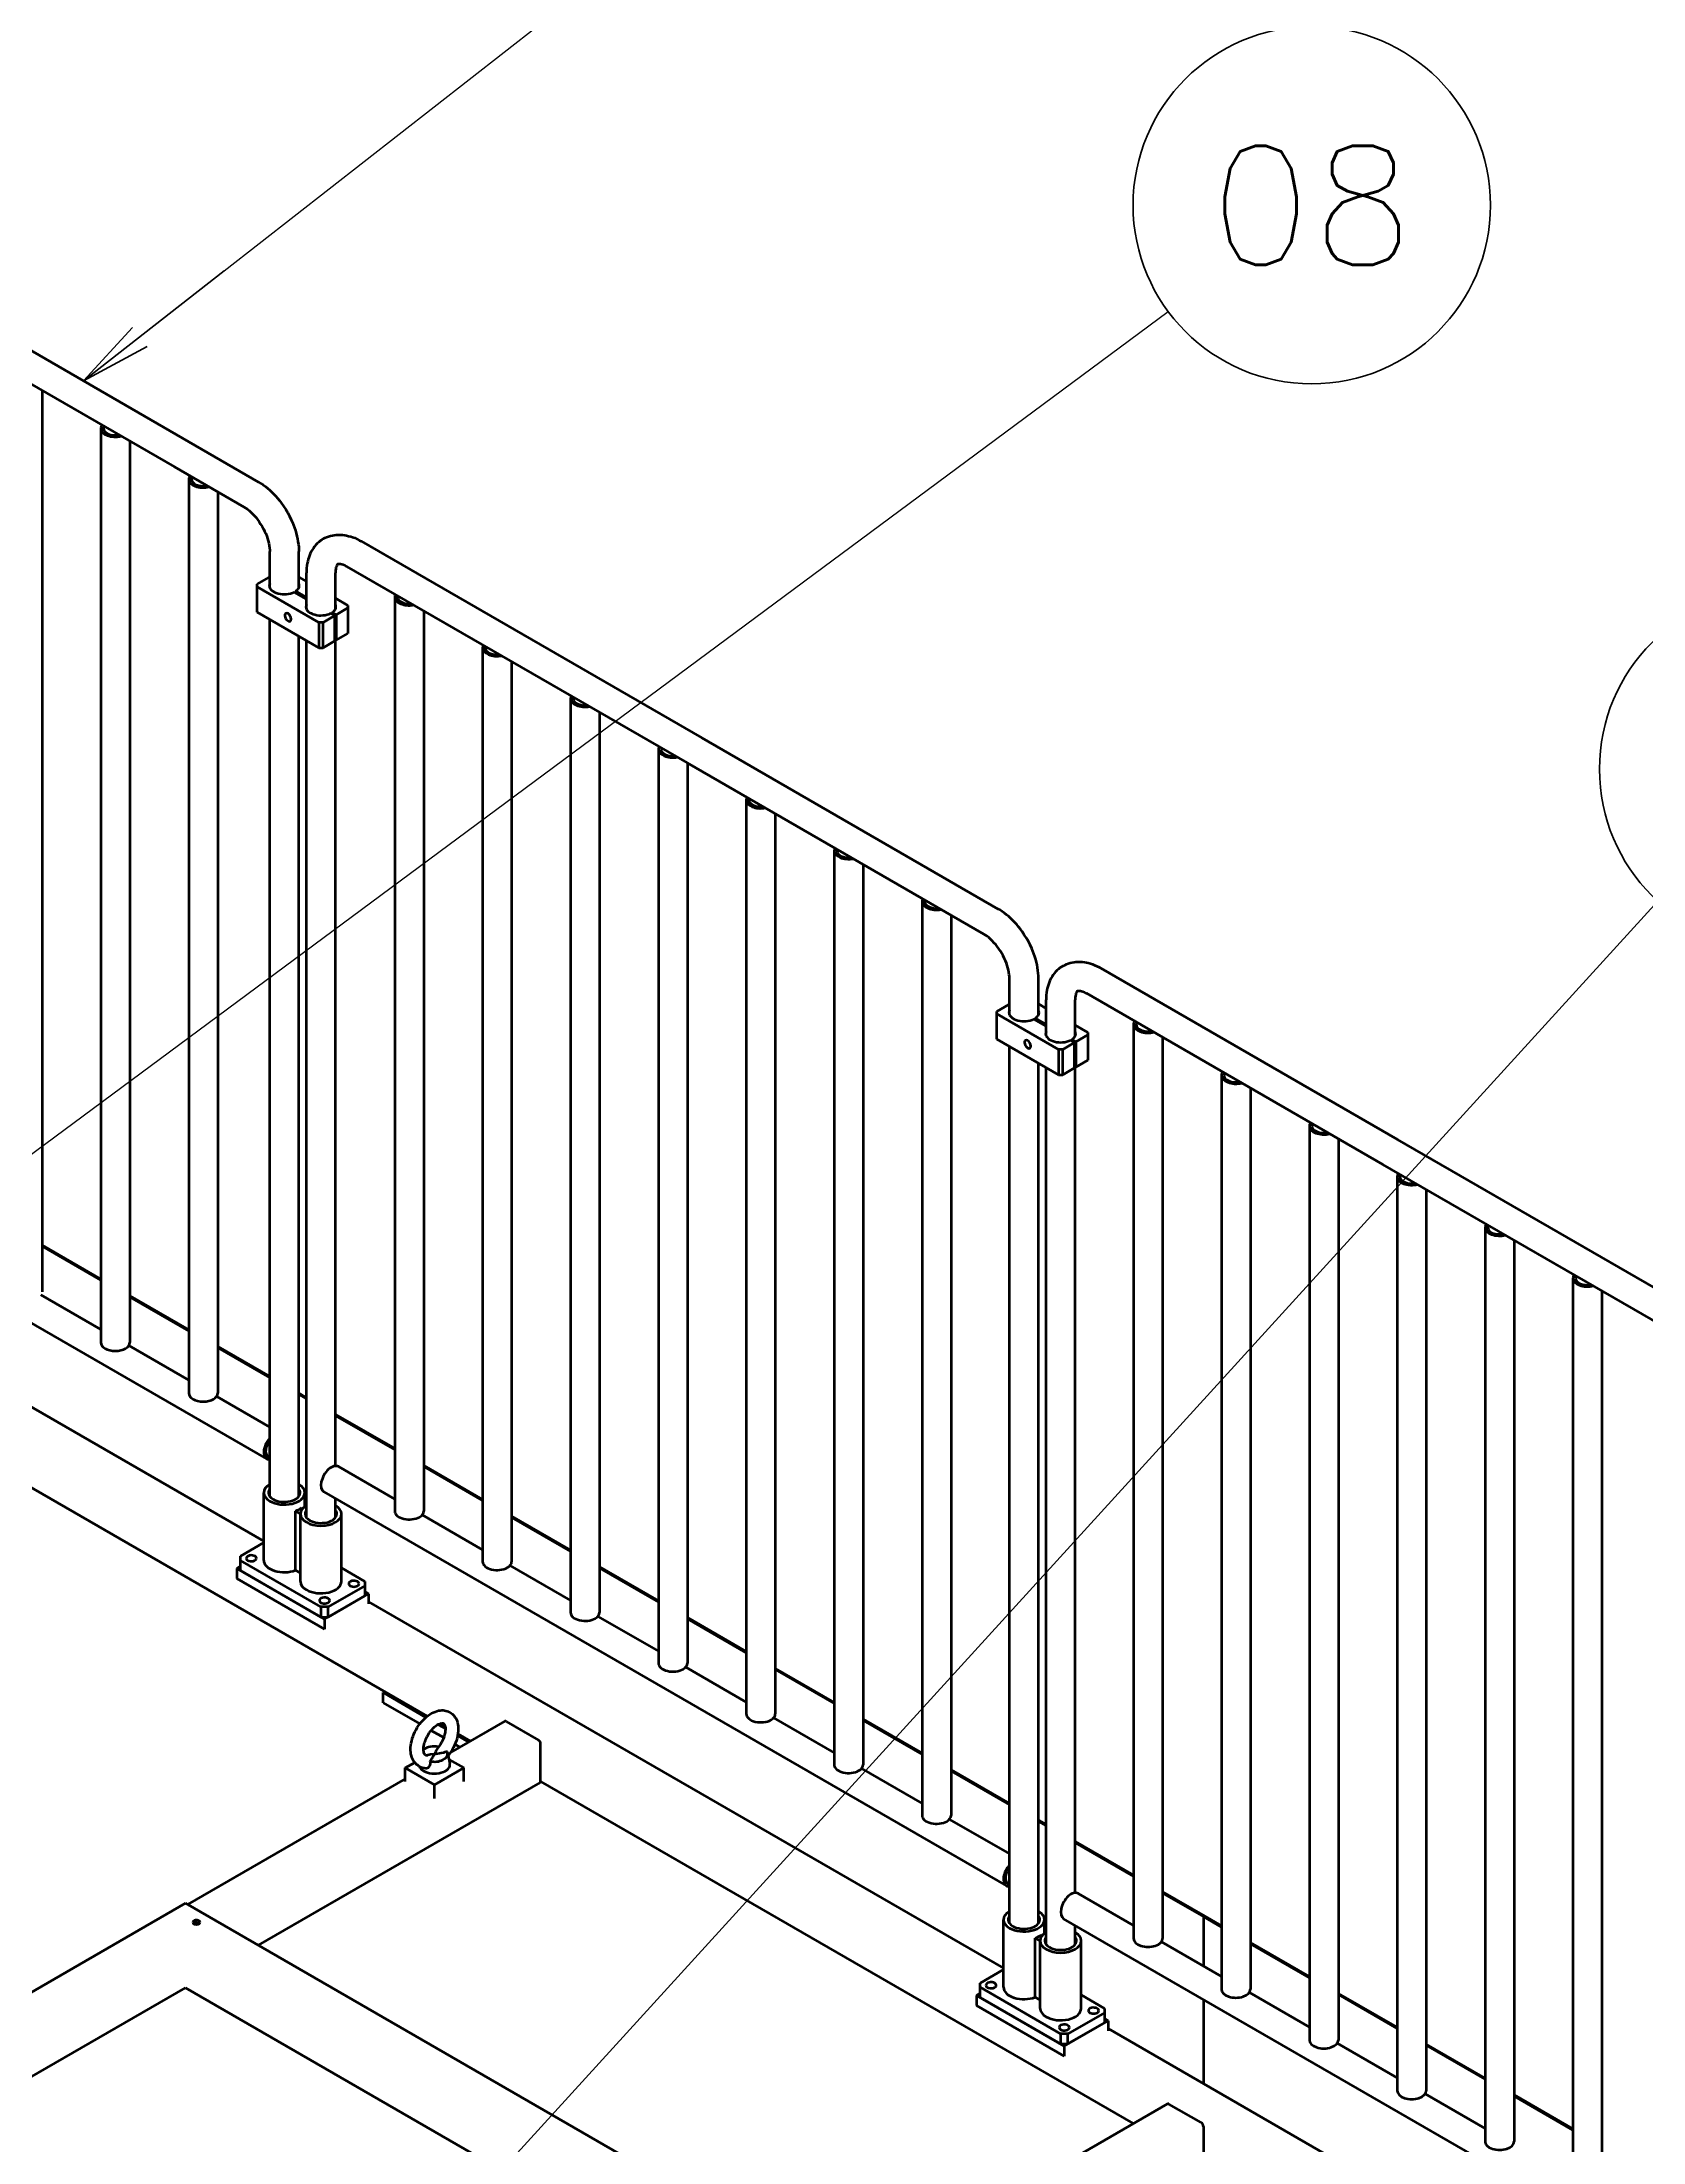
# Model space of a CAD drawing. Header units: millimetres. Extents: x -73083 to 81340, y -6859 to 6812.
# Drawn here: x -56684 to -55138, y -542 to 1486 of the extents above; entities that cross this region are included whole.
import ezdxf
from ezdxf.enums import TextEntityAlignment as Align

# ---------------------------------------------------------------- set-up
doc = ezdxf.new("R2010")
doc.units = ezdxf.units.MM
doc.layers.add('word_dim', color=253, linetype='Continuous')
doc.styles.get("Standard").update_dxf_attribs({"font": 'romans.shx', "bigfont": 'bigfont.shx'})
doc.dimstyles.new('STANDARD 1-23', dxfattribs={"dimscale": 23, "dimtxt": 3.5, "dimasz": 3, "dimexe": 1, "dimexo": 0, "dimgap": 1, "dimtad": 3, "dimdsep": 46, "dimtxsty": 'Standard', "dimblk1": 'OPEN', "dimblk2": 'OPEN', "dimsah": 1, "dimcen": 0, "dimclrd": 256, "dimclre": 256, "dimclrt": 3, "dimazin": 2, "dimtfac": 1, "dimtmove": 0, "dimatfit": 3, "dimldrblk": 'OPEN', "dimfxl": 0, "dimtolj": 1, "dimtzin": 0, "dimlwd": 13, "dimlwe": 13, "dimarcsym": 0})

# ---------------------------------------------------------------- blocks, each defined once
blk = doc.blocks.new('A$C7FC73B9A')
at = {"color": 7, "lineweight": 35}
for p, q in [((2858.8, 6510.2), (3145.1, 6344.8)), ((2844.8, 6485.9), (3131.1, 6320.6)), ((3003.2, 6394.4), (3003.2, 5524.1)), ((3060, 6357.8), (3060, 5475.1)), ((3088, 6345.5), (3088, 5475.1)), ((3212.3, 6306), (3145.1, 6344.8)), ((3198.3, 6281.8), (3131.1, 6320.6)), ((3144.9, 6308.8), (3144.9, 5426.1)), ((3172.9, 6296.5), (3172.9, 5426.1)), ((3311.3, 6248.9), (3640.1, 6059.1)), ((3223.1, 6203.9), (3223.1, 6238.8)), ((3251.1, 6203.9), (3251.1, 6238.8)), ((3258.5, 6183.5), (3258.5, 6218.4)), ((3286.5, 6183.5), (3286.5, 6218.4)), ((3297.3, 6224.6), (3626.1, 6034.8)), ((3211, 6180.3), (3211, 6204.8)), ((3270.4, 6170.5), (3211, 6204.8)), ((3343.8, 6195), (3343.8, 5312.3)), ((3211, 6180.3), (3270.4, 6146)), ((3223.1, 5326.4), (3223.1, 6173.3)), ((3270.4, 6170.5), (3270.4, 6146)), ((3274.6, 6146), (3274.6, 6170.5)), ((3285.9, 6152.6), (3285.9, 6177.1)), ((3287.3, 6177.9), (3287.3, 6153.4)), ((3298.6, 6184.4), (3298.6, 6159.9)), ((3371.8, 6181.6), (3371.8, 5312.3)), ((3251.1, 5326.4), (3251.1, 6157.1)), ((3258.5, 5306), (3258.5, 6152.9)), ((3286.5, 5355.9), (3286.5, 6153.9)), ((3428.6, 6146), (3428.6, 5263.4)), ((3456.6, 6132.6), (3456.6, 5263.4)), ((3513.5, 6097), (3513.5, 5214.4)), ((3541.5, 6083.7), (3541.5, 5214.4)), ((3598.3, 6048), (3598.3, 5165.4)), ((3926.5, 5893.7), (3640.1, 6059.1)), ((3626.1, 6034.8), (3912.5, 5869.5)), ((3626.3, 6034.7), (3626.3, 5165.4)), ((3683.2, 5999), (3683.2, 5116.4)), ((3711.2, 5985.7), (3711.2, 5116.4)), ((3768.1, 5950), (3768, 5067.4)), ((3796.1, 5936.7), (3796, 5067.4)), ((3852.9, 5901), (3852.9, 5018.4)), ((3880.9, 5887.7), (3880.9, 5018.4)), ((3937.3, 5791.5), (3937.3, 5826.5)), ((3965.3, 5791.5), (3965.3, 5826.5)), ((4311.9, 5671.2), (4025.5, 5836.6)), ((3972.7, 5771.1), (3972.7, 5806.1)), ((4000.7, 5771.1), (4000.7, 5806.1)), ((4011.5, 5812.3), (4297.9, 5647)), ((3925.1, 5768), (3925.1, 5792.5)), ((3984.5, 5758.2), (3925.1, 5792.5)), ((4057.1, 5782.1), (4057.1, 4899.5)), ((3925.1, 5768), (3984.5, 5733.7)), ((3937.3, 4914.1), (3937.3, 5761)), ((4000.1, 5740.2), (4000.1, 5764.7)), ((4001.5, 5765.5), (4001.5, 5741.1)), ((4012.8, 5772.1), (4012.8, 5747.6)), ((4085.1, 5769.8), (4085.1, 4899.5)), ((3965.3, 4914.1), (3965.3, 5744.8)), ((3972.7, 4893.7), (3972.7, 5740.6)), ((3984.5, 5758.2), (3984.5, 5733.7)), ((3988.8, 5733.7), (3988.8, 5758.2)), ((4000.7, 4943.6), (4000.7, 5741.5)), ((4141.9, 5733.1), (4141.9, 4850.5)), ((4169.9, 5720.8), (4169.9, 4850.5)), ((4226.8, 5684.1), (4226.8, 4801.5)), ((4254.8, 5671.9), (4254.8, 4801.5)), ((4640.7, 5481.4), (4311.9, 5671.2)), ((4626.7, 5457.1), (4297.9, 5647)), ((4311.6, 5635.2), (4311.6, 4752.5)), ((4339.6, 5622.9), (4339.6, 4752.5)), ((3220.2, 5362.8), (2822.8, 5592.3)), ((4396.5, 5586.2), (4396.5, 4703.5)), ((3003.2, 5569.2), (3060, 5536.4)), ((3003.2, 5568), (3060, 5535.2)), ((4424.5, 5573.9), (4424.5, 4703.5)), ((4481.3, 5537.2), (4481.3, 4654.5)), ((3060, 5487.6), (3002.2, 5521.1)), ((3088, 5520.2), (3144.9, 5487.4)), ((3088, 5519), (3144.9, 5486.2)), ((4509.3, 5524.9), (4509.3, 4654.5)), ((2865.9, 5486.1), (3217.4, 5283.2)), ((2781, 5457.3), (3375.2, 5114.3)), ((3144.9, 5438.7), (3087, 5472.1)), ((3172.9, 5471.2), (3223.1, 5442.2)), ((3172.9, 5470), (3223.1, 5441)), ((3223.1, 5393.5), (3171.9, 5423.1)), ((3286.5, 5405.7), (3343.8, 5372.6)), ((3286.5, 5404.4), (3343.8, 5371.3)), ((3289.4, 5355.2), (3343.8, 5323.8)), ((3371.8, 5356.4), (3428.6, 5323.6)), ((3371.8, 5355.2), (3428.6, 5322.4)), ((3217.4, 5264.7), (3217.4, 5330)), ((3275.4, 5331), (3934.4, 4950.5)), ((3248, 5255.2), (3248, 5312.3)), ((3252.7, 5244.3), (3252.7, 5309.6)), ((3292.2, 5244.3), (3292.2, 5309.6)), ((3370.2, 5308.6), (3428.6, 5274.8)), ((3456.6, 5307.4), (3513.5, 5274.6)), ((3456.6, 5306.2), (3513.5, 5273.4)), ((3194.7, 5268.8), (3217.4, 5281.9)), ((3276, 5208), (3191.2, 5256.9)), ((3272.5, 5219.8), (3194.7, 5264.7)), ((3194.7, 5254.9), (3272.5, 5210)), ((3292.2, 5257.4), (3314.9, 5244.3)), ((3455, 5259.6), (3513.5, 5225.8)), ((3541.5, 5258.4), (3598.3, 5225.6)), ((3541.5, 5257.2), (3598.3, 5224.4)), ((3276, 5198.2), (3191.2, 5247.1)), ((3276, 5208), (3318.4, 5232.4)), ((3314.9, 5240.2), (3279.5, 5219.8)), ((3279.5, 5210), (3314.9, 5230.4)), ((3318.4, 5224.8), (3931.6, 4870.9)), ((3539.9, 5210.6), (3598.3, 5176.9)), ((3626.3, 5209.4), (3683.2, 5176.6)), ((3626.3, 5208.2), (3683.2, 5175.4)), ((3624.7, 5161.6), (3683.2, 5127.9)), ((3711.2, 5160.4), (3768, 5127.6)), ((3711.2, 5159.2), (3768, 5126.4)), ((3332.6, 5137), (3373.8, 5113.1)), ((3332.6, 5127.2), (3367.9, 5106.8)), ((3709.6, 5112.6), (3768, 5078.9)), ((3796, 5111.5), (3852.9, 5078.6)), ((3449.9, 5109.4), (3397.5, 5079.1)), ((3451.4, 5109.2), (3482.5, 5091.2)), ((3796, 5110.2), (3852.9, 5077.4)), ((3484.6, 5051.6), (3484.6, 5087.6)), ((3353.8, 5053.9), (3143.6, 4932.5)), ((3484, 5050.3), (3211.8, 4893.1)), ((3382.1, 5048), (3353.8, 5064.3)), ((3410.4, 5064.3), (3382.1, 5048)), ((3484.6, 5051.1), (4056.7, 4720.8)), ((3794.4, 5063.6), (3852.9, 5029.9)), ((3880.9, 5062.5), (3937.3, 5029.9)), ((3880.9, 5061.2), (3937.3, 5028.7)), ((3879.3, 5014.6), (3937.3, 4981.2)), ((4000.7, 4993.3), (4057.1, 4960.8)), ((4000.7, 4992.1), (4057.1, 4959.5)), ((2576, 4607), (3141.7, 4933.6)), ((4191.1, 4327.7), (3141.7, 4933.6)), ((4057.1, 4912), (4003.6, 4942.9)), ((4085.1, 4944.6), (4126, 4921)), ((4085.1, 4943.4), (4124.9, 4920.4)), ((3931.6, 4852.4), (3931.6, 4917.7)), ((4602.1, 4565), (3989.6, 4918.7)), ((4124.9, 4872.8), (4124.9, 4920.4)), ((4124.9, 4872.8), (4124.9, 4920.4)), ((3962.1, 4842.9), (3962.1, 4900)), ((3966.9, 4832), (3966.9, 4897.3)), ((4006.4, 4832), (4006.4, 4897.3)), ((4141.9, 4863), (4084, 4896.4)), ((4226.8, 4862.8), (4169.9, 4895.6)), ((4226.8, 4861.6), (4169.9, 4894.4)), ((3908.9, 4856.5), (3931.6, 4869.6)), ((2882.9, 4702.6), (3141.7, 4852)), ((3471.7, 4661.4), (3141.7, 4852)), ((3986.7, 4807.5), (3908.9, 4852.4)), ((4226.8, 4814), (4168.9, 4847.5)), ((3990.2, 4795.6), (3905.3, 4844.6)), ((3990.2, 4785.8), (3905.3, 4834.8)), ((3908.9, 4842.6), (3986.7, 4797.7)), ((4029.1, 4827.9), (3993.7, 4807.5)), ((4006.4, 4845.1), (4029.1, 4832)), ((4124.9, 4759.2), (4124.9, 4840.5)), ((4124.9, 4759.2), (4124.9, 4840.5)), ((4311.6, 4813.8), (4254.8, 4846.6)), ((4311.6, 4812.6), (4254.8, 4845.4)), ((3990.2, 4795.6), (4032.6, 4820.1)), ((3993.7, 4797.7), (4029.1, 4818.1)), ((4032.6, 4812.5), (4531.7, 4524.4)), ((4311.6, 4765), (4253.7, 4798.5)), ((4396.5, 4764.8), (4339.6, 4797.6)), ((4396.5, 4763.6), (4339.6, 4796.4)), ((4396.5, 4716.1), (4338.6, 4749.5)), ((4481.3, 4715.8), (4424.5, 4748.6)), ((4481.3, 4714.6), (4424.5, 4747.4)), ((4089.8, 4739.9), (3783.5, 4563)), ((4122.4, 4721.8), (4091.3, 4739.7)), ((4124.5, 4718.1), (4124.5, 4682.2))]:
    blk.add_line(p, q, dxfattribs=at)
at = {"color": 7, "lineweight": 35, "ltscale": 0.326596}
for p, q in [((3211, 6207.3), (3222.3, 6213.8)), ((3287.3, 6153.4), (3298.6, 6159.9)), ((3988.8, 5733.7), (4000.1, 5740.2)), ((4001.5, 5741.1), (4012.8, 5747.6))]:
    blk.add_line(p, q, dxfattribs=at)
at = {"color": 7, "lineweight": 35, "ltscale": 0.061237}
for p, q in [((3211, 6204.8), (3211, 6207.3)), ((3298.6, 6186.9), (3298.6, 6184.4)), ((3925.1, 5792.5), (3925.1, 5794.9)), ((4012.8, 5774.5), (4012.8, 5772.1))]:
    blk.add_line(p, q, dxfattribs=at)
at = {"color": 7, "lineweight": 35, "ltscale": 0.024517}
for p, q in [((3223.1, 6213.3), (3222.3, 6213.8)), ((3937.3, 5801), (3936.5, 5801.5))]:
    blk.add_line(p, q, dxfattribs=at)
at = {"color": 7, "lineweight": 35, "ltscale": 0.212333}
for p, q in [((3251.1, 6214.3), (3258.5, 6210)), ((3965.3, 5802), (3972.7, 5797.7)), ((3251.1, 5424.8), (3258.5, 5420.6)), ((3965.3, 5013.7), (3972.7, 5009.5))]:
    blk.add_line(p, q, dxfattribs=at)
at = {"color": 7, "lineweight": 35, "ltscale": 0.341611}
blk.add_line((3258.5, 6192.9), (3246.6, 6199.7), dxfattribs=at)
at = {"color": 7, "lineweight": 35, "ltscale": 0.040826}
for p, q in [((3248.1, 6198.9), (3248.1, 6200.5)), ((3283.4, 6178.5), (3283.4, 6180.1)), ((3962.2, 5786.6), (3962.2, 5788.2)), ((3997.6, 5766.2), (3997.6, 5767.8))]:
    blk.add_line(p, q, dxfattribs=at)
at = {"color": 7, "lineweight": 35, "ltscale": 0.300783}
blk.add_line((3248.1, 6200.5), (3258.5, 6194.5), dxfattribs=at)
at = {"color": 7, "lineweight": 35, "ltscale": 0.351116}
blk.add_line((3286.5, 6193.9), (3298.6, 6186.9), dxfattribs=at)
at = {"color": 7, "lineweight": 35, "ltscale": 0.106067}
for p, q in [((3274.6, 6170.5), (3270.4, 6170.5)), ((3270.4, 6146), (3274.6, 6146)), ((3984.5, 5733.7), (3988.8, 5733.7))]:
    blk.add_line(p, q, dxfattribs=at)
at = {"color": 7, "lineweight": 35, "ltscale": 0.326599}
for p, q in [((3285.9, 6177.1), (3274.6, 6170.5)), ((3298.6, 6184.4), (3287.3, 6177.9)), ((3274.6, 6146), (3285.9, 6152.6)), ((3925.1, 5794.9), (3936.5, 5801.5)), ((4000.1, 5764.7), (3988.8, 5758.2)), ((4012.8, 5772.1), (4001.5, 5765.5)), ((3353.8, 5051.2), (3353.8, 5064.3)), ((3410.4, 5051.2), (3410.4, 5064.3))]:
    blk.add_line(p, q, dxfattribs=at)
at = {"color": 7, "lineweight": 35, "ltscale": 0.11297}
for p, q in [((3285.9, 6177.1), (3282, 6179.3)), ((4000.1, 5764.7), (3996.2, 5767))]:
    blk.add_line(p, q, dxfattribs=at)
at = {"color": 7, "lineweight": 35, "ltscale": 0.112975}
for p, q in [((3283.4, 6180.1), (3287.3, 6177.9)), ((3997.6, 5767.8), (4001.5, 5765.5))]:
    blk.add_line(p, q, dxfattribs=at)
at = {"color": 7, "lineweight": 35, "ltscale": 0.04082}
for p, q in [((3285.9, 6154.2), (3287.3, 6153.4)), ((4000.1, 5741.9), (4001.5, 5741.1))]:
    blk.add_line(p, q, dxfattribs=at)
at = {"color": 7, "lineweight": 35, "ltscale": 0.341617}
blk.add_line((3972.7, 5780.6), (3960.8, 5787.4), dxfattribs=at)
at = {"color": 7, "lineweight": 35, "ltscale": 0.300791}
blk.add_line((3962.2, 5788.2), (3972.7, 5782.2), dxfattribs=at)
at = {"color": 7, "lineweight": 35, "ltscale": 0.351111}
blk.add_line((4000.7, 5781.6), (4012.8, 5774.5), dxfattribs=at)
at = {"color": 7, "lineweight": 35, "ltscale": 0.106061}
blk.add_line((3988.8, 5758.2), (3984.5, 5758.2), dxfattribs=at)
at = {"color": 7, "lineweight": 35, "ltscale": 0.212336}
for p, q in [((3251.1, 5426.1), (3258.5, 5421.8)), ((3965.3, 5012.5), (3972.7, 5008.3))]:
    blk.add_line(p, q, dxfattribs=at)
at = {"color": 7, "lineweight": 35, "ltscale": 0.037616}
for p, q in [((3253.6, 5315.6), (3254.9, 5314.8)), ((3967.8, 4903.3), (3969.1, 4902.5))]:
    blk.add_line(p, q, dxfattribs=at)
at = {"color": 7, "lineweight": 35, "ltscale": 0.335614}
for p, q in [((3256.9, 5316.6), (3256.9, 5330)), ((3971.1, 4904.3), (3971.1, 4917.7))]:
    blk.add_line(p, q, dxfattribs=at)
at = {"color": 7, "lineweight": 35, "ltscale": 0.465149}
blk.add_line((3286.5, 5306), (3286.5, 5324.6), dxfattribs=at)
at = {"color": 7, "lineweight": 35, "ltscale": 0.13735}
blk.add_line((3252.7, 5309.6), (3248, 5312.3), dxfattribs=at)
at = {"color": 7, "lineweight": 35, "ltscale": 0.101994}
blk.add_line((3194.7, 5259), (3191.2, 5256.9), dxfattribs=at)
at = {"color": 7, "lineweight": 35, "ltscale": 0.244952}
for p, q in [((3191.2, 5256.9), (3191.2, 5247.1)), ((3194.7, 5254.9), (3194.7, 5264.7)), ((3318.4, 5232.4), (3318.4, 5222.6)), ((3279.5, 5210), (3279.5, 5219.8)), ((3332.6, 5127.2), (3332.6, 5137)), ((3908.9, 4842.6), (3908.9, 4852.4)), ((3986.7, 4807.5), (3986.7, 4797.7)), ((3993.7, 4797.7), (3993.7, 4807.5))]:
    blk.add_line(p, q, dxfattribs=at)
at = {"color": 7, "lineweight": 35, "ltscale": 0.102063}
for p, q in [((3194.7, 5264.7), (3194.7, 5268.8)), ((3314.9, 5244.3), (3314.9, 5240.2)), ((3908.9, 4852.4), (3908.9, 4856.5)), ((4029.1, 4832), (4029.1, 4827.9))]:
    blk.add_line(p, q, dxfattribs=at)
at = {"color": 7, "lineweight": 35, "ltscale": 0.137353}
for p, q in [((3252.7, 5252.4), (3248, 5255.2)), ((3966.9, 4840.1), (3962.1, 4842.9))]:
    blk.add_line(p, q, dxfattribs=at)
at = {"color": 7, "lineweight": 35, "ltscale": 0.244946}
for p, q in [((3314.9, 5240.2), (3314.9, 5230.4)), ((3272.5, 5219.8), (3272.5, 5210)), ((3276, 5208), (3276, 5198.2)), ((3905.3, 4844.6), (3905.3, 4834.8)), ((4029.1, 4827.9), (4029.1, 4818.1)), ((4032.6, 4820.1), (4032.6, 4810.3)), ((3990.2, 4795.6), (3990.2, 4785.8))]:
    blk.add_line(p, q, dxfattribs=at)
at = {"color": 7, "lineweight": 35, "ltscale": 0.102122}
blk.add_line((3314.9, 5234.5), (3318.4, 5232.4), dxfattribs=at)
at = {"color": 7, "lineweight": 35, "ltscale": 0.176776}
for p, q in [((3279.5, 5219.8), (3272.5, 5219.8)), ((3272.5, 5210), (3279.5, 5210)), ((3993.7, 4807.5), (3986.7, 4807.5))]:
    blk.add_line(p, q, dxfattribs=at)
at = {"color": 7, "lineweight": 35, "ltscale": 0.047156}
blk.add_line((3332.6, 5137), (3334.2, 5137.9), dxfattribs=at)
at = {"color": 7, "lineweight": 35, "ltscale": 0.349331}
blk.add_line((3378.9, 5100.4), (3391, 5093.5), dxfattribs=at)
at = {"color": 7, "lineweight": 35, "ltscale": 0.198772}
blk.add_line((3385.7, 5106.3), (3392.6, 5102.3), dxfattribs=at)
at = {"color": 7, "lineweight": 35, "ltscale": 0.137769}
blk.add_line((3387.6, 5107.1), (3392.4, 5104.3), dxfattribs=at)
at = {"color": 7, "lineweight": 35, "ltscale": 0.30787}
blk.add_line((3404.5, 5095.5), (3415.2, 5089.3), dxfattribs=at)
at = {"color": 7, "lineweight": 35, "ltscale": 0.346594}
blk.add_line((3404.8, 5097.2), (3416.8, 5090.2), dxfattribs=at)
at = {"color": 7, "lineweight": 35, "ltscale": 0.001158}
blk.add_line((3385.4, 5083.8), (3385.4, 5083.7), dxfattribs=at)
at = {"color": 7, "lineweight": 35, "ltscale": 0.257072}
blk.add_line((3394.8, 5078.7), (3397, 5068.6), dxfattribs=at)
at = {"color": 7, "lineweight": 35, "ltscale": 0.411439}
blk.add_line((3396.1, 5072.5), (3410.4, 5064.3), dxfattribs=at)
at = {"color": 7, "lineweight": 35, "ltscale": 0.137323}
blk.add_line((3401.9, 5087.1), (3406.7, 5084.4), dxfattribs=at)
at = {"color": 7, "lineweight": 35, "ltscale": 0.265114}
blk.add_line((3353.8, 5064.3), (3363, 5069.6), dxfattribs=at)
at = {"color": 7, "lineweight": 35, "ltscale": 0.326605}
blk.add_line((3382.1, 5034.9), (3382.1, 5048), dxfattribs=at)
at = {"color": 7, "lineweight": 35, "ltscale": 0.464429}
blk.add_line((4000.7, 4893.7), (4000.7, 4912.2), dxfattribs=at)
at = {"color": 7, "lineweight": 35, "ltscale": 0.030621}
blk.add_line((4126, 4921), (4124.9, 4920.4), dxfattribs=at)
at = {"color": 7, "lineweight": 35, "ltscale": 0.030615}
blk.add_line((4124.9, 4920.4), (4126, 4921), dxfattribs=at)
at = {"color": 7, "lineweight": 35, "ltscale": 0.490904}
blk.add_line((4141.9, 4910.5), (4124.9, 4920.4), dxfattribs=at)
at = {"color": 7, "lineweight": 35, "ltscale": 0.46028}
blk.add_line((4141.9, 4911.8), (4126, 4921), dxfattribs=at)
at = {"color": 7, "lineweight": 35, "ltscale": 0.137345}
blk.add_line((3966.9, 4897.3), (3962.1, 4900), dxfattribs=at)
at = {"color": 7, "lineweight": 35, "ltscale": 0.102032}
blk.add_line((3908.9, 4846.7), (3905.3, 4844.6), dxfattribs=at)
at = {"color": 7, "lineweight": 35, "ltscale": 0.102095}
blk.add_line((4029.1, 4822.2), (4032.6, 4820.1), dxfattribs=at)
at = {"color": 7, "lineweight": 35, "ltscale": 0.176782}
blk.add_line((3986.7, 4797.7), (3993.7, 4797.7), dxfattribs=at)
at = {"color": 7, "lineweight": 35}
for points in [[(3212.3, 6306), (3214.6, 6304.6), (3216.8, 6303.2), (3218.9, 6301.6), (3221, 6300), (3223.1, 6298.2), (3225.1, 6296.3), (3227, 6294.4), (3228.9, 6292.4), (3230.7, 6290.3), (3232.5, 6288.1), (3234.2, 6285.9), (3236.4, 6282.8), (3238.5, 6279.6), (3240.4, 6276.3), (3242.2, 6273), (3243.8, 6269.6), (3245, 6267), (3246, 6264.4), (3247, 6261.8), (3247.9, 6259.1), (3248.6, 6256.5), (3249.3, 6253.8), (3249.9, 6251.2), (3250.3, 6248.5), (3250.7, 6245.8), (3251, 6243.3), (3251.1, 6240.6), (3251.1, 6238.8)], [(3198.3, 6281.8), (3199.9, 6280.8), (3201.5, 6279.7), (3203.1, 6278.4), (3204.8, 6276.9), (3206.5, 6275.3), (3208.1, 6273.6), (3209.8, 6271.7), (3211.4, 6269.7), (3212.9, 6267.6), (3214.3, 6265.4), (3215.7, 6263.2), (3217, 6260.9), (3218.1, 6258.5), (3219.2, 6256.2), (3220.1, 6253.8), (3220.9, 6251.4), (3221.6, 6249.1), (3222.2, 6246.9), (3222.6, 6244.7), (3222.9, 6242.6), (3223.1, 6240.7), (3223.1, 6238.8)], [(3274.8, 6251.1), (3273.3, 6250.2), (3271.8, 6249.1), (3270.3, 6247.9), (3268.9, 6246.6), (3267.6, 6245.3), (3266.3, 6243.8), (3265.3, 6242.3), (3264.3, 6240.8), (3263.2, 6238.9), (3262.2, 6237), (3261.4, 6235), (3260.8, 6233.3), (3260.2, 6231.4), (3259.7, 6229.4), (3259.3, 6227.4), (3258.9, 6225.3), (3258.7, 6222.7), (3258.5, 6220.1), (3258.5, 6218.4)], [(3274.8, 6251.1), (3276.4, 6252), (3278, 6252.7), (3279.8, 6253.4), (3281.6, 6254), (3283.5, 6254.4), (3285.4, 6254.8), (3287.2, 6255), (3289, 6255.1), (3291.2, 6255.1), (3293.4, 6254.9), (3295.5, 6254.7), (3297.3, 6254.4), (3299.2, 6253.9), (3301.2, 6253.4), (3303.1, 6252.7), (3305.1, 6252), (3307.5, 6250.9), (3309.8, 6249.7), (3311.3, 6248.9)], [(3288.8, 6226.9), (3288.5, 6226.6), (3288.1, 6226.2), (3287.8, 6225.5), (3287.4, 6224.6), (3287, 6223.4), (3286.8, 6222.1), (3286.6, 6220.5), (3286.5, 6218.8), (3286.5, 6218.4)], [(3288.8, 6226.9), (3289.2, 6227), (3289.7, 6227.1), (3290.5, 6227.1), (3291.5, 6227), (3292.7, 6226.7), (3293.9, 6226.3), (3295.5, 6225.6), (3296.9, 6224.9), (3297.3, 6224.6)], [(3965.3, 5826.5), (3965.2, 5829.2), (3965.1, 5831.8), (3964.8, 5834.4), (3964.4, 5837.1), (3963.9, 5839.7), (3963.3, 5842.4), (3962.6, 5845), (3961.8, 5847.7), (3960.9, 5850.3), (3959.9, 5853), (3958.8, 5855.6), (3957.2, 5859), (3955.5, 5862.4), (3953.6, 5865.7), (3951.6, 5868.9), (3949.5, 5872), (3947.8, 5874.3), (3946.1, 5876.5), (3944.3, 5878.6), (3942.5, 5880.7), (3940.5, 5882.7), (3938.6, 5884.6), (3936.6, 5886.5), (3934.5, 5888.2), (3932.4, 5889.8), (3930.3, 5891.3), (3928, 5892.8), (3926.5, 5893.7)], [(3937.3, 5826.5), (3937.2, 5828.4), (3937.1, 5830.3), (3936.8, 5832.4), (3936.3, 5834.5), (3935.8, 5836.8), (3935.1, 5839.1), (3934.3, 5841.5), (3933.4, 5843.8), (3932.3, 5846.2), (3931.1, 5848.5), (3929.9, 5850.8), (3928.5, 5853.1), (3927.1, 5855.3), (3925.5, 5857.4), (3924, 5859.4), (3922.3, 5861.2), (3920.7, 5863), (3919, 5864.6), (3917.3, 5866.1), (3915.7, 5867.4), (3914.1, 5868.5), (3912.5, 5869.5)], [(3989, 5838.8), (3990.6, 5839.6), (3992.2, 5840.4), (3994, 5841.1), (3995.8, 5841.6), (3997.7, 5842.1), (3999.6, 5842.4), (4001.4, 5842.6), (4003.2, 5842.8), (4005.4, 5842.8), (4007.5, 5842.6), (4009.6, 5842.4), (4011.5, 5842), (4013.4, 5841.6), (4015.4, 5841), (4017.3, 5840.4), (4019.3, 5839.6), (4021.6, 5838.6), (4024, 5837.4), (4025.5, 5836.6)], [(3989, 5838.8), (3987.5, 5837.8), (3986, 5836.8), (3984.5, 5835.6), (3983.1, 5834.3), (3981.8, 5832.9), (3980.5, 5831.4), (3979.4, 5830), (3978.4, 5828.5), (3977.3, 5826.5), (3976.4, 5824.6), (3975.6, 5822.7), (3974.9, 5820.9), (3974.3, 5819), (3973.8, 5817.1), (3973.4, 5815.1), (3973.1, 5813), (3972.8, 5810.4), (3972.7, 5807.8), (3972.7, 5806.1)], [(4003, 5814.5), (4002.7, 5814.3), (4002.3, 5813.9), (4001.9, 5813.2), (4001.5, 5812.2), (4001.2, 5811), (4000.9, 5809.8), (4000.7, 5808.1), (4000.7, 5806.5), (4000.7, 5806.1)], [(4003, 5814.5), (4003.3, 5814.7), (4003.9, 5814.8), (4004.7, 5814.8), (4005.7, 5814.6), (4006.9, 5814.3), (4008.1, 5813.9), (4009.6, 5813.3), (4011.1, 5812.5), (4011.5, 5812.3)], [(3359, 5082.3), (3359.1, 5084.2), (3359.3, 5086.2), (3359.6, 5088.3), (3360.1, 5090.5), (3360.7, 5092.7), (3361.4, 5094.9), (3362.3, 5097), (3363.3, 5099.1), (3364.3, 5101.2), (3365.5, 5103.2), (3366.8, 5105.2), (3368.1, 5107), (3369.6, 5108.8), (3371.1, 5110.5), (3372.7, 5112.1), (3374.4, 5113.6), (3376.1, 5114.9), (3377.9, 5116.2), (3379.3, 5117), (3381, 5117.9), (3382.8, 5118.6), (3384.3, 5119.2), (3385.9, 5119.6), (3387.5, 5119.8), (3389.1, 5119.9), (3390.6, 5119.9), (3391.9, 5119.8), (3393.2, 5119.5), (3394.5, 5119.2), (3395.6, 5118.7), (3396.7, 5118.2), (3397.1, 5118)], [(3397.1, 5118), (3398.1, 5117.3), (3399.1, 5116.6), (3400.2, 5115.6), (3401.1, 5114.5), (3401.9, 5113.4), (3402.6, 5112.4), (3403.3, 5111), (3403.9, 5109.5), (3404.3, 5108), (3404.7, 5106.2), (3405, 5104.7), (3405.1, 5103), (3405.1, 5101.7)], [(3371.5, 5082.3), (3371.6, 5083.9), (3371.8, 5085.5), (3372.1, 5087.2), (3372.6, 5089), (3373.3, 5090.9), (3374, 5092.7), (3374.9, 5094.6), (3376, 5096.3), (3377.1, 5098.1), (3378.3, 5099.7), (3379.5, 5101.2), (3380.8, 5102.6), (3382.2, 5103.8), (3383.5, 5104.9), (3384.8, 5105.8), (3386, 5106.4), (3387.2, 5106.9), (3388.1, 5107.3), (3389, 5107.4), (3389.7, 5107.5), (3390.3, 5107.4), (3390.8, 5107.2), (3390.8, 5107.2)], [(3392.6, 5101.7), (3392.5, 5100.1), (3392.3, 5098.4), (3391.9, 5096.6), (3391.4, 5094.7), (3390.7, 5092.8), (3389.9, 5090.8), (3388.9, 5088.9), (3387.8, 5087.1), (3386.6, 5085.3), (3385.4, 5083.8)], [(3390.8, 5107.2), (3391.2, 5106.9), (3391.5, 5106.5), (3391.9, 5105.8), (3392.2, 5105), (3392.4, 5104), (3392.6, 5102.9), (3392.6, 5101.7)], [(3405.1, 5101.7), (3405.1, 5099.9), (3404.8, 5097.6), (3404.5, 5095.4), (3403.9, 5093.1), (3403.3, 5090.8), (3402.5, 5088.5), (3401.5, 5086.2), (3400.4, 5084), (3399.3, 5081.9), (3398, 5079.8), (3396.6, 5077.8), (3395.3, 5076.1)], [(3367.1, 5066), (3366, 5066.8), (3364.9, 5067.6), (3364, 5068.5), (3363.1, 5069.4), (3362.2, 5070.6), (3361.5, 5071.8), (3360.8, 5073.2), (3360.3, 5074.5), (3359.8, 5076.1), (3359.4, 5077.8), (3359.2, 5079.3), (3359.1, 5081), (3359, 5082.3)], [(3373.3, 5076.9), (3372.9, 5077.2), (3372.6, 5077.6), (3372.2, 5078.3), (3371.9, 5079), (3371.7, 5080), (3371.6, 5081.1), (3371.5, 5082.3)], [(3373.3, 5076.9), (3373.8, 5076.7), (3374.4, 5076.6), (3375.1, 5076.6), (3375.6, 5076.7)], [(3382.1, 5077.7), (3381.9, 5077.7), (3378.2, 5077.2), (3375.6, 5076.7)], [(3378.7, 5071.7), (3379.4, 5072.6), (3380, 5073.6), (3380.5, 5074.5), (3381, 5075.4), (3381.8, 5077.2), (3382.1, 5077.7)], [(3385.4, 5083.7), (3384.6, 5082.7), (3383.9, 5081.5), (3383.3, 5080.5), (3383, 5079.7), (3382.3, 5078.3), (3382.1, 5077.7)], [(3382.1, 5077.7), (3383.4, 5077.9), (3386.9, 5078.5), (3388.6, 5078.8), (3391.2, 5079.3), (3392.5, 5079.7)]]:
    blk.add_lwpolyline(points, dxfattribs=at)
for centre, radius, start, end in [((3368.1, 5080.3), 13.7, 315.5152, 320.9519), ((3383.8, 5112), 33.4, 285.075, 288.0658), ((3374, 5068.2), 4.08, 267.1933, 277.8041), ((3373.9, 5068.3), 4.21, 277.8791, 304.2357), ((3373.9, 5068.4), 4.28, 304.195, 329.8082)]:
    blk.add_arc(centre, radius, start, end, dxfattribs=at)
for centre, major_axis, ratio, start_param, end_param in [((3074, 6357.8), (14, 0), 0.577346, 2.733604, 3.14159), ((3074, 6357.8), (14, 0), 0.577346, 3.14159, 5.120369), ((3074, 6357.8), (11.5, 0), 0.577346, 2.821432, 3.14159), ((3074, 6357.8), (11.5, 0), 0.577346, 3.14159, 5.032541), ((3158.9, 6308.8), (14, 0), 0.577346, 2.733604, 3.14159), ((3158.9, 6308.8), (14, 0), 0.577346, 3.14159, 5.120369), ((3158.9, 6308.8), (11.5, 0), 0.577346, 2.821432, 3.14159), ((3158.9, 6308.8), (11.5, 0), 0.577346, 3.14159, 5.032541), ((3237.1, 6206), (14.5, 0), 0.577346, 2.878454, 3.141633), ((3237.1, 6206), (14.5, 0), 0.577346, 3.141633, 5.42877), ((3237.1, 6206), (14.5, 0), 0.577346, 5.566811, 6.283225), ((3237.1, 6206), (14.5, 0), 0.577346, 0.00004, 0.263135), ((3272.5, 6185.6), (14.5, 0), 0.577346, 2.878461, 3.141633), ((3272.5, 6185.6), (14.5, 0), 0.577346, 3.141633, 5.42877), ((3272.5, 6185.6), (14.5, 0), 0.577346, 5.566811, 6.283225), ((3272.5, 6185.6), (14.5, 0), 0.577346, 0.00004, 0.263142), ((3357.8, 6195), (14, 0), 0.577346, 2.834074, 3.141597), ((3357.8, 6195), (14, 0), 0.577346, 3.141597, 5.019913), ((3357.8, 6195), (11.5, 0), 0.577346, 2.950548, 3.141597), ((3357.8, 6195), (11.5, 0), 0.577346, 3.141597, 4.9036), ((3240.7, 6175.4), (2.17, -3.76), 0.577354, 3.141596, 5.497791), ((3240.7, 6175.4), (2.17, -3.76), 0.577354, 0.000004, 3.141596), ((3240.7, 6175.4), (2.17, -3.76), 0.577354, 5.497791, 6.283189), ((3442.6, 6146), (14, 0), 0.577346, 2.834074, 3.141597), ((3442.6, 6146), (14, 0), 0.577346, 3.141597, 5.019913), ((3442.6, 6146), (11.5, 0), 0.577346, 2.950548, 3.141597), ((3442.6, 6146), (11.5, 0), 0.577346, 3.141597, 4.9036), ((3527.5, 6097), (14, 0), 0.577346, 2.834074, 3.141597), ((3527.5, 6097), (14, 0), 0.577346, 3.141597, 5.019913), ((3527.5, 6097), (11.5, 0), 0.577346, 2.950548, 3.141597), ((3527.5, 6097), (11.5, 0), 0.577346, 3.141597, 4.9036), ((3612.3, 6048), (14, 0), 0.577346, 2.834074, 3.141597), ((3612.3, 6048), (14, 0), 0.577346, 3.141597, 5.019913), ((3612.3, 6048), (11.5, 0), 0.577346, 2.950548, 3.141597), ((3612.3, 6048), (11.5, 0), 0.577346, 3.141597, 4.9036), ((3697.2, 5999), (14, 0), 0.577346, 2.834074, 3.141597), ((3697.2, 5999), (14, 0), 0.577346, 3.141597, 5.019913), ((3697.2, 5999), (11.5, 0), 0.577346, 2.950548, 3.141597), ((3697.2, 5999), (11.5, 0), 0.577346, 3.141597, 4.9036), ((3782.1, 5950), (14, 0), 0.577346, 2.834074, 3.141597), ((3782.1, 5950), (14, 0), 0.577346, 3.141597, 5.019913), ((3782.1, 5950), (11.5, 0), 0.577346, 2.950548, 3.141597), ((3782.1, 5950), (11.5, 0), 0.577346, 3.141597, 4.9036), ((3866.9, 5901), (14, 0), 0.577346, 2.834074, 3.141597), ((3866.9, 5901), (11.5, 0), 0.577346, 2.950548, 3.141597), ((3866.9, 5901), (14, 0), 0.577346, 3.141597, 5.019913), ((3866.9, 5901), (11.5, 0), 0.577346, 3.141597, 4.9036), ((3951.3, 5793.7), (14.5, 0), 0.577346, 2.878459, 3.141633), ((3951.3, 5793.7), (14.5, 0), 0.577346, 3.141633, 5.42877), ((3951.3, 5793.7), (14.5, 0), 0.577346, 5.566811, 6.283225), ((3951.3, 5793.7), (14.5, 0), 0.577346, 0.00004, 0.26314), ((4071.1, 5782.1), (14, 0), 0.577346, 2.733603, 3.141589), ((4071.1, 5782.1), (14, 0), 0.577346, 3.141589, 5.120368), ((4071.1, 5782.1), (11.5, 0), 0.577346, 2.821432, 3.141589), ((4071.1, 5782.1), (11.5, 0), 0.577346, 3.141589, 5.032539), ((3954.8, 5763.1), (2.17, -3.76), 0.577354, 3.141596, 5.497791), ((3954.8, 5763.1), (2.17, -3.76), 0.577354, 0.000004, 3.141596), ((3954.8, 5763.1), (2.17, -3.76), 0.577354, 5.497791, 6.283189), ((3986.7, 5773.3), (14.5, 0), 0.577346, 2.878461, 3.141633), ((3986.7, 5773.3), (14.5, 0), 0.577346, 3.141633, 5.42877), ((3986.7, 5773.3), (14.5, 0), 0.577346, 5.566811, 6.283225), ((3986.7, 5773.3), (14.5, 0), 0.577346, 0.00004, 0.263142), ((4155.9, 5733.1), (14, 0), 0.577346, 2.733603, 3.141589), ((4155.9, 5733.1), (14, 0), 0.577346, 3.141589, 5.120368), ((4155.9, 5733.1), (11.5, 0), 0.577346, 2.821432, 3.141589), ((4155.9, 5733.1), (11.5, 0), 0.577346, 3.141589, 5.032539), ((4240.8, 5684.1), (14, 0), 0.577346, 2.733603, 3.141589), ((4240.8, 5684.1), (14, 0), 0.577346, 3.141589, 5.120368), ((4240.8, 5684.1), (11.5, 0), 0.577346, 2.821432, 3.141589), ((4240.8, 5684.1), (11.5, 0), 0.577346, 3.141589, 5.032539), ((4325.6, 5635.2), (14, 0), 0.577346, 2.733603, 3.141589), ((4325.6, 5635.2), (14, 0), 0.577346, 3.141589, 5.120368), ((4325.6, 5635.2), (11.5, 0), 0.577346, 2.821432, 3.141589), ((4325.6, 5635.2), (11.5, 0), 0.577346, 3.141589, 5.032539), ((4410.5, 5586.2), (14, 0), 0.577346, 2.733603, 3.141589), ((4410.5, 5586.2), (14, 0), 0.577346, 3.141589, 5.120368), ((4410.5, 5586.2), (11.5, 0), 0.577346, 2.821432, 3.141589), ((4410.5, 5586.2), (11.5, 0), 0.577346, 3.141589, 5.032539), ((4495.3, 5537.2), (14, 0), 0.577346, 2.733603, 3.141589), ((4495.3, 5537.2), (14, 0), 0.577346, 3.141589, 5.120368), ((4495.3, 5537.2), (11.5, 0), 0.577346, 2.821432, 3.141589), ((4495.3, 5537.2), (11.5, 0), 0.577346, 3.141589, 5.032539), ((3074, 5475.1), (-14, 0), 0.577346, 6.283183, 9.424775), ((3158.9, 5426.1), (-14, 0), 0.577346, 6.283183, 9.424775), ((3227.2, 5375), (7, 12.1), 0.577354, 1.85619, 3.141611), ((3227.2, 5375), (7, 12.1), 0.577354, 1.212472, 1.85619), ((3227.2, 5375), (5.75, 9.96), 0.577354, 1.313918, 3.141589), ((3227.2, 5375), (7, 12.1), 0.577354, 3.141611, 3.499912), ((3227.2, 5375), (5.75, 9.96), 0.577354, 3.141589, 3.39845), ((3282.4, 5343.1), (-7, -12.1), 0.57735, 3.141621, 6.283214), ((3237.1, 5330), (19.8, 0), 0.577346, 2.358671, 3.141596), ((3237.1, 5330), (15.3, 0), 0.577346, 2.719144, 3.141596), ((3237.1, 5330), (19.8, 0), 0.577346, 0.000003, 0.78292), ((3237.1, 5330), (15.3, 0), 0.577346, 0.000003, 0.422443), ((3237.1, 5330), (19.8, 0), 0.577346, 3.141596, 3.926994), ((3237.1, 5330), (15.3, 0), 0.577346, 3.141596, 3.926994), ((3237.1, 5330), (19.8, 0), 0.577346, 3.926994, 6.283188), ((3237.1, 5330), (15.3, 0), 0.577346, 3.926994, 6.283188), ((3237.1, 5321.9), (19.8, 0), 0.577346, 5.293848, 5.701733), ((3272.5, 5309.6), (19.8, 0), 0.577346, 2.358672, 3.141596), ((3272.5, 5309.6), (15.3, 0), 0.577346, 2.719147, 3.141596), ((3272.5, 5309.6), (19.8, 0), 0.577346, 0.000003, 0.782921), ((3272.5, 5309.6), (15.3, 0), 0.577346, 0.000003, 0.422446), ((3272.5, 5309.6), (19.8, 0), 0.577346, 3.141596, 6.283188), ((3272.5, 5309.6), (15.3, 0), 0.577346, 3.141596, 3.926994), ((3272.5, 5309.6), (15.3, 0), 0.577346, 3.926994, 6.283188), ((3357.8, 5312.3), (-14, 0), 0.577346, 0.000004, 2.356199), ((3357.8, 5312.3), (-14, 0), 0.577346, 2.356199, 3.141597), ((3205.3, 5266.7), (-5, 0), 0.577346, 3.926994, 6.283188), ((3205.3, 5266.7), (-5, 0), 0.577346, 0.000003, 0.785401), ((3205.3, 5266.7), (5, 0), 0.577346, 3.926994, 6.283184), ((3205.3, 5266.7), (5, 0), 0.577346, 6.283184, 7.068586), ((3237.1, 5264.7), (-19.8, 0), 0.577346, 0.000003, 2.152255), ((3442.6, 5263.4), (-14, 0), 0.577346, 0.000004, 2.356199), ((3442.6, 5263.4), (-14, 0), 0.577346, 2.356199, 3.141597), ((3272.5, 5244.3), (-19.8, 0), 0.577346, 0.00004, 0.785401), ((3272.5, 5244.3), (-19.8, 0), 0.577346, 0.785401, 3.141596), ((3304.3, 5242.2), (-5, 0), 0.577346, 3.926994, 6.283188), ((3304.3, 5242.2), (-5, 0), 0.577346, 0.000003, 3.141596), ((3304.3, 5242.2), (-5, 0), 0.577346, 3.141596, 3.926994), ((3276, 5225.9), (5, 0), 0.577346, 0.785401, 3.141591), ((3276, 5225.9), (5, 0), 0.577346, 3.141591, 3.926994), ((3276, 5225.9), (-5, 0), 0.577346, 0.785401, 3.141596), ((3276, 5225.9), (-5, 0), 0.577346, 3.141596, 3.926994), ((3527.5, 5214.4), (-14, 0), 0.577346, 0.000004, 2.356199), ((3527.5, 5214.4), (-14, 0), 0.577346, 2.356199, 3.141597), ((3612.3, 5165.4), (-14, 0), 0.577346, 0.000004, 2.356199), ((3612.3, 5165.4), (-14, 0), 0.577346, 2.356199, 3.141597), ((3697.2, 5116.4), (-14, 0), 0.577346, 0.000004, 2.356199), ((3697.2, 5116.4), (-14, 0), 0.577346, 2.356199, 3.141597), ((3451.4, 5106.8), (-1.5, 2.6), 0.57735, 5.497784, 6.283183), ((3482.5, 5088.8), (-1.5, 2.6), 0.57735, 3.926988, 5.497784), ((3382.1, 5077.7), (12.8, 0), 0.577342, 1.244428, 2.538592), ((3382.1, 5077.7), (-12.8, 0), 0.577342, 1.237172, 3.266598), ((3366, 5073.6), (11.5, -7.4), 0.547233, 0.283545, 0.576499), ((3382.1, 5077.7), (-12.8, 0), 0.577342, 3.266598, 3.475213), ((3379.2, 5087.3), (-11.9, -21.4), 0.761276, 6.270869, 6.642192), ((3382.1, 5067.5), (-15, 0), 0.577342, 0.190278, 0.785396), ((3382.1, 5067.5), (-15, 0), 0.577342, 0.785396, 3.266598), ((3373, 5069.6), (3.56, -4.52), 0.834429, 0.31771, 0.726406), ((3482.5, 5052.9), (-1.5, 2.6), 0.57735, 3.14159, 3.926988), ((3782, 5067.4), (-14, 0), 0.577346, 0.000004, 2.356199), ((3782, 5067.4), (-14, 0), 0.577346, 2.356199, 3.141597), ((3866.9, 5018.4), (-14, 0), 0.577346, 0.000004, 2.356199), ((3866.9, 5018.4), (-14, 0), 0.577346, 2.356199, 3.141597), ((3941.4, 4962.6), (7, 12.1), 0.57735, 1.212469, 3.141621), ((3941.4, 4962.6), (5.75, 9.96), 0.57735, 1.313909, 3.141585), ((3941.4, 4962.6), (7, 12.1), 0.57735, 3.141621, 3.499905), ((3941.4, 4962.6), (5.75, 9.96), 0.57735, 3.141585, 3.398452), ((3996.6, 4930.8), (-7, -12.1), 0.577355, 3.141611, 6.283204), ((3152.3, 4915.2), (-3.5, 0), 0.577345, 4.997784, 6.283204), ((3152.3, 4915.2), (-3.5, 0), 0.577345, 0.000018, 3.141611), ((3152.3, 4912.8), (-3.5, 0), 0.577345, 4.997784, 5.632426), ((3152.3, 4915.2), (-3.5, 0), 0.577345, 3.141611, 4.997784), ((3152.3, 4912.8), (-3.5, 0), 0.577345, 3.792636, 4.997784), ((3951.3, 4917.7), (19.8, 0), 0.577346, 2.358672, 3.141596), ((3951.3, 4917.7), (19.8, 0), 0.577346, 3.141596, 3.926994), ((3951.3, 4917.7), (15.3, 0), 0.577346, 2.719147, 3.141596), ((3951.3, 4917.7), (15.3, 0), 0.577346, 3.141596, 3.926994), ((3951.3, 4917.7), (19.8, 0), 0.577346, 3.926994, 6.283188), ((3951.3, 4917.7), (15.3, 0), 0.577346, 3.926994, 6.283188), ((3951.3, 4917.7), (19.8, 0), 0.577346, 0.000003, 0.782921), ((3951.3, 4917.7), (15.3, 0), 0.577346, 0.000003, 0.422446), ((3951.3, 4909.5), (19.8, 0), 0.577346, 5.293848, 5.701733), ((3986.7, 4897.3), (19.8, 0), 0.577346, 2.358672, 3.141596), ((3986.7, 4897.3), (19.8, 0), 0.577346, 3.141596, 6.283188), ((3986.7, 4897.3), (15.3, 0), 0.577346, 2.719147, 3.141596), ((3986.7, 4897.3), (15.3, 0), 0.577346, 3.141596, 3.926994), ((3986.7, 4897.3), (15.3, 0), 0.577346, 3.926994, 6.283188), ((3986.7, 4897.3), (19.8, 0), 0.577346, 0.000003, 0.782921), ((3986.7, 4897.3), (15.3, 0), 0.577346, 0.000003, 0.422446), ((4071.1, 4899.5), (-14, 0), 0.577346, 6.283181, 9.424774), ((3919.5, 4854.4), (-5, 0), 0.577346, 3.926994, 6.283188), ((3919.5, 4854.4), (-5, 0), 0.577346, 0.000003, 0.785401), ((3919.5, 4854.4), (5, 0), 0.577346, 3.926994, 6.283184), ((3919.5, 4854.4), (5, 0), 0.577346, 6.283184, 7.068586), ((3951.3, 4852.4), (-19.8, 0), 0.577346, 0.000003, 2.152255), ((4155.9, 4850.5), (-14, 0), 0.577346, 6.283181, 9.424774), ((3986.7, 4832), (-19.8, 0), 0.577346, 0.00004, 0.785401), ((3986.7, 4832), (-19.8, 0), 0.577346, 0.785401, 3.141596), ((4018.5, 4829.9), (-5, 0), 0.577346, 3.926994, 6.283188), ((4018.5, 4829.9), (-5, 0), 0.577346, 0.000003, 3.141596), ((4018.5, 4829.9), (-5, 0), 0.577346, 3.141596, 3.926994), ((3990.2, 4813.6), (5, 0), 0.577346, 0.785401, 3.141591), ((3990.2, 4813.6), (5, 0), 0.577346, 3.141591, 3.926994), ((3990.2, 4813.6), (-5, 0), 0.577346, 0.785401, 3.141596), ((3990.2, 4813.6), (-5, 0), 0.577346, 3.141596, 3.926994), ((4240.8, 4801.5), (-14, 0), 0.577346, 6.283181, 9.424774), ((4325.6, 4752.5), (-14, 0), 0.577346, 6.283181, 9.424774), ((4091.3, 4737.3), (-1.5, 2.6), 0.577354, 5.497788, 6.283186), ((4122.4, 4719.3), (-1.5, 2.6), 0.577354, 3.926991, 5.497788), ((4410.5, 4703.5), (-14, 0), 0.577346, 6.283181, 9.424774)]:
    blk.add_ellipse(centre, major_axis=major_axis, ratio=ratio, start_param=start_param, end_param=end_param, dxfattribs=at)
blk = doc.blocks.new('aa1')
for p, q in [((0, 0), (-1, 0)), ((-0.4, 0.067), (0, 0)), ((-0.4, -0.067), (0, 0))]:
    blk.add_line(p, q)
blk = doc.blocks.new('aa2')
blk.add_circle((0, 0), 1)
blk = doc.blocks.new('*D1046')
at = {"layer": 'DEFPOINTS', "color": 0, "linetype": 'Continuous', "ltscale": 2}
for p in [(-55458.2, 1328.6), (-55458.2, 1328.6), (-56847.6, 298.6)]:
    blk.add_point(p, dxfattribs=at)
at = {"layer": 'word_dim', "linetype": 'Continuous', "lineweight": 13, "ltscale": 2}
blk.add_line((-56709.1, 401.3), (-55596.8, 1225.9), dxfattribs=at)
at = {"layer": 'word_dim', "linetype": 'Continuous', "lineweight": 13, "ltscale": 2, "xscale": 172.5, "yscale": 172.5, "zscale": 172.5}
for name, p, rotation in [('aa2', (-55458.2, 1328.6), 36.54932715795045), ('aa1', (-56847.6, 298.6), 216.5493271579504)]:
    blk.add_blockref(name, p, dxfattribs=dict(at, rotation=rotation))
at = {"layer": 'word_dim', "color": 3, "linetype": 'Continuous', "ltscale": 2, "insert": (-56152.9, 813.6), "char_height": 0.000023, "attachment_point": 5, "rotation": 36.5493}
blk.add_mtext('\\A1;1729.57', dxfattribs=at)
blk = doc.blocks.new('_Open')
at = {"color": 0, "lineweight": -2}
for p, q in [((-1, 0.167), (0, 0)), ((-1, -0.167), (0, 0)), ((0, 0), (-1, 0))]:
    blk.add_line(p, q, dxfattribs=at)
blk = doc.blocks.new('*D1049')
at = {"layer": 'DEFPOINTS', "color": 0, "linetype": 'Continuous', "ltscale": 2}
for p in [(-55840.9, 1786.7), (-55840.9, 1786.7), (-56644.1, 1158.9)]:
    blk.add_point(p, dxfattribs=at)
at = {"layer": 'word_dim', "linetype": 'Continuous', "lineweight": 13, "ltscale": 2}
blk.add_line((-56508.2, 1265.2), (-55976.8, 1680.5), dxfattribs=at)
at = {"layer": 'word_dim', "linetype": 'Continuous', "lineweight": 13, "ltscale": 2, "xscale": 172.5, "yscale": 172.5, "zscale": 172.5}
for name, p, rotation in [('aa2', (-55840.9, 1786.7), 38.0076129652499), ('aa1', (-56644.1, 1158.9), 218.0076129652499)]:
    blk.add_blockref(name, p, dxfattribs=dict(at, rotation=rotation))
at = {"layer": 'word_dim', "color": 3, "linetype": 'Continuous', "ltscale": 2, "insert": (-56242.5, 1472.8), "char_height": 0.000023, "attachment_point": 5, "rotation": 38.0076}
blk.add_mtext('\\A1;1019.46', dxfattribs=at)
blk = doc.blocks.new('*D1063')
at = {"layer": 'DEFPOINTS', "color": 0, "linetype": 'Continuous', "ltscale": 2}
for p in [(-55007.9, 784.1), (-55007.9, 784.1), (-56789.7, -1172)]:
    blk.add_point(p, dxfattribs=at)
at = {"layer": 'word_dim', "linetype": 'Continuous', "lineweight": 13, "ltscale": 2}
blk.add_line((-56673.6, -1044.5), (-55124.1, 656.6), dxfattribs=at)
at = {"layer": 'word_dim', "linetype": 'Continuous', "lineweight": 13, "ltscale": 2, "xscale": 172.5, "yscale": 172.5, "zscale": 172.5}
for name, p, rotation in [('aa2', (-55007.9, 784.1), 47.66996272155554), ('aa1', (-56789.7, -1172), 227.6699627215555)]:
    blk.add_blockref(name, p, dxfattribs=dict(at, rotation=rotation))
at = {"layer": 'word_dim', "color": 3, "linetype": 'Continuous', "ltscale": 2, "insert": (-55898.8, -194), "char_height": 0.000023, "attachment_point": 5, "rotation": 47.67}
blk.add_mtext('\\A1;2645.97', dxfattribs=at)

msp = doc.modelspace()

# ---------------------------------------------------------------- block references
at = {"layer": 'word_dim', "ltscale": 2}
msp.add_blockref('A$C7FC73B9A', (-59687.30853, -5244.75084), dxfattribs=at)

# ---------------------------------------------------------------- texts
at = {"layer": 'word_dim', "color": 3, "linetype": 'Continuous', "ltscale": 2}
msp.add_text('08', height=115, dxfattribs=at).set_placement((-55458.18864, 1328.57944), align=Align.MIDDLE_CENTER)

# ---------------------------------------------------------------- dimensions: what is measured, and where the dimension line sits
for p1, p2, picture, middle in [((-56644.14122, 1158.94825), (-55840.88011, 1786.69652), '*D1049', (-56242.51067, 1472.82239)), ((-56847.62724, 298.59661), (-55458.18864, 1328.57944), '*D1046', (-56152.90795, 813.58803)), ((-56789.72382, -1172.00993), (-55007.92912, 784.09577), '*D1063', (-55898.82648, -193.95707))]:
    dim = msp.add_aligned_dim(p1=p1, p2=p2, distance=0, dimstyle='STANDARD 1-23', override={"dimtxt": 1e-06, "dimasz": 7.5, "dimgap": 0, "dimblk1": 'aa1', "dimblk2": 'aa2', "dimse1": 1, "dimse2": 1}, dxfattribs=at)
    dim.commit()
    dim.dimension.update_dxf_attribs({"geometry": picture, "text_midpoint": middle})

doc.saveas('drawing.dxf')
